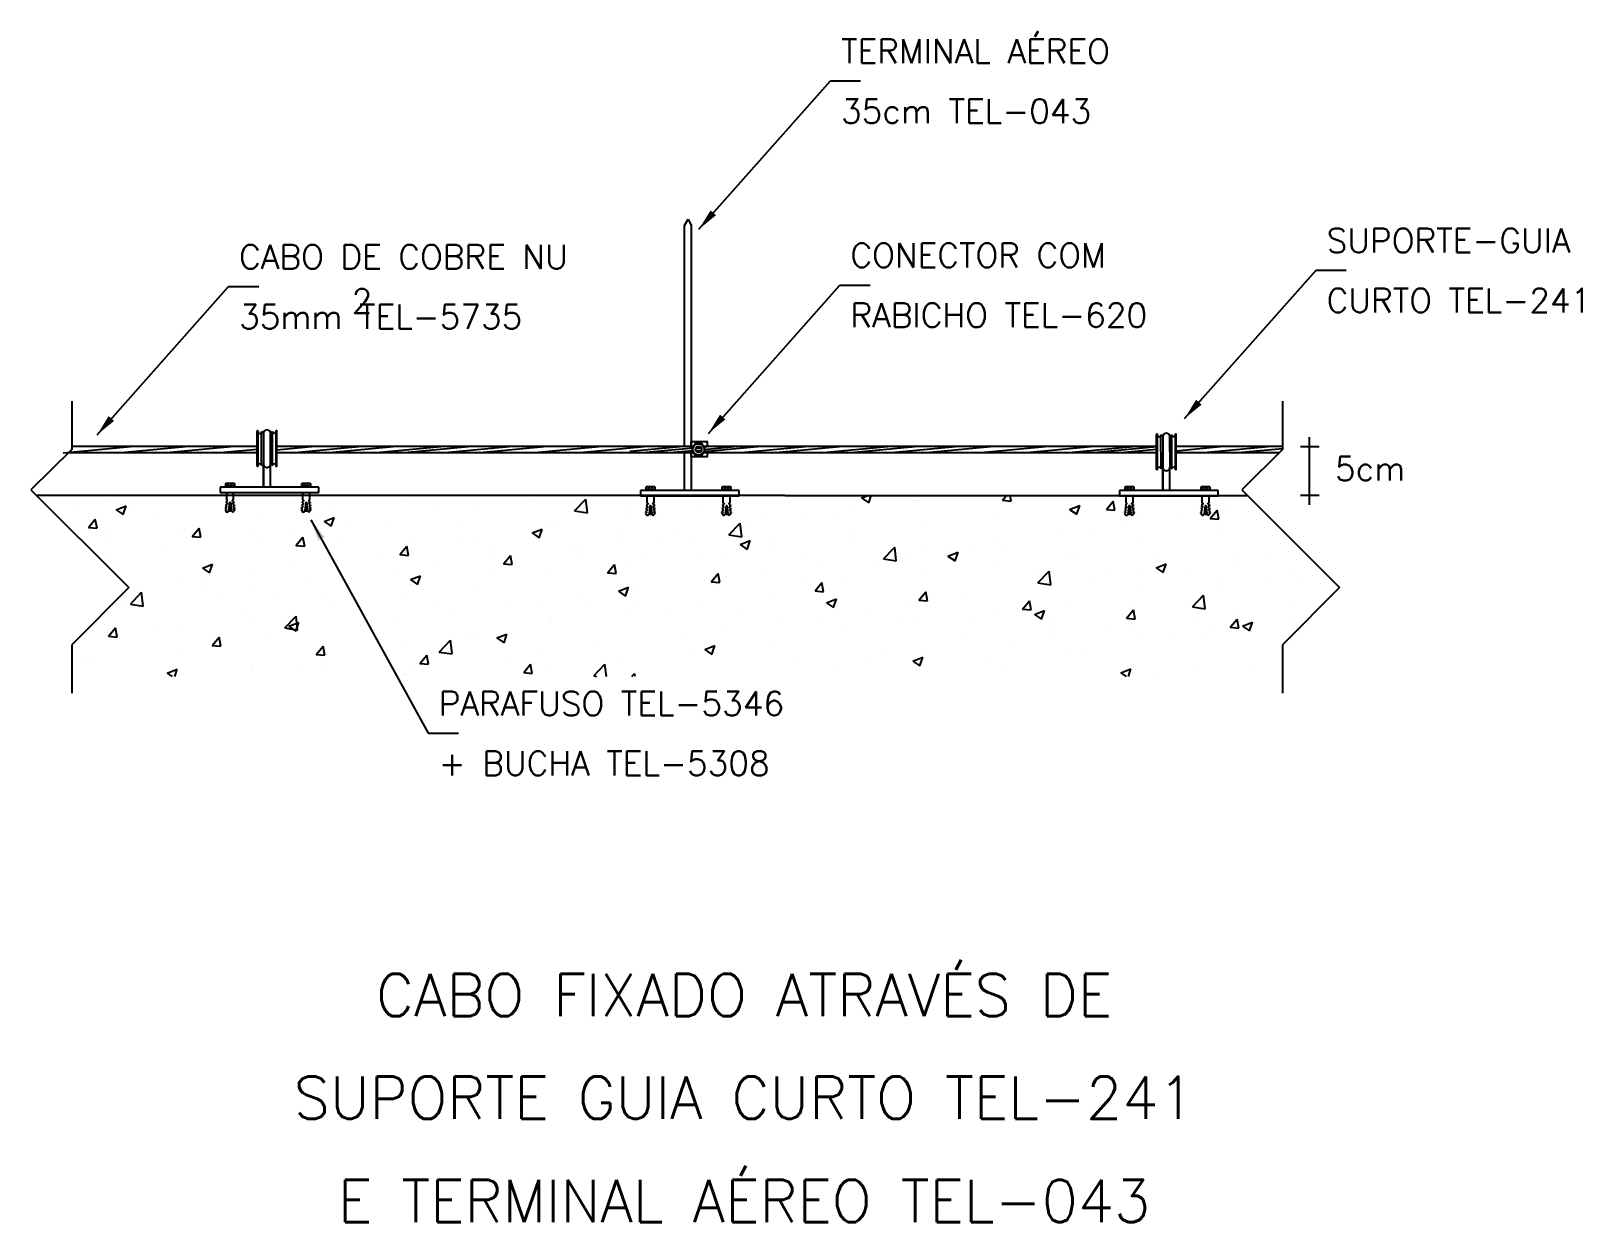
# Model space of a CAD drawing. Header units: millimetres. Extents: x -6308.5 to -6295.7, y -4624.7 to -4614.8.
import ezdxf
from ezdxf.enums import TextEntityAlignment as Align

# ---------------------------------------------------------------- set-up
doc = ezdxf.new("R2010")
doc.units = ezdxf.units.MM
doc.header["$LTSCALE"] = 10
doc.layers.add('Termotécnica', color=7, linetype='Continuous')
doc.styles.add('r140', font='romans.shx')
doc.styles.add('r80', font='romans.shx')

# ---------------------------------------------------------------- blocks, each defined once
blk = doc.blocks.new('*X2')
at = {"color": 0}
for p, q in [((-0.307, 6.436), (-0.307, 6.436)), ((0.615, 6.459), (0.615, 6.459)), ((8.395, 6.442), (8.395, 6.442)), ((9.575, 6.426), (9.664, 6.46)), ((9.675, 6.359), (9.709, 6.46)), ((10.746, 6.452), (10.746, 6.452)), ((11.523, 6.392), (11.58, 6.46)), ((11.643, 6.382), (11.628, 6.46)), ((-1.287, 6.251), (-1.287, 6.251)), ((-0.808, 6.37), (-0.808, 6.37)), ((-0.728, 6.261), (-0.588, 6.315)), ((-0.728, 6.261), (-0.628, 6.194)), ((-0.628, 6.194), (-0.588, 6.315)), ((-0.552, 6.258), (-0.552, 6.258)), ((2.268, 6.27), (2.268, 6.27)), ((3.295, 6.411), (3.295, 6.411)), ((3.708, 6.245), (3.708, 6.245)), ((4.209, 6.311), (4.209, 6.311)), ((4.967, 6.41), (4.967, 6.41)), ((5.608, 6.245), (5.764, 6.407)), ((5.608, 6.245), (5.786, 6.217)), ((5.786, 6.217), (5.764, 6.407)), ((6.364, 6.266), (6.364, 6.266)), ((7.356, 6.292), (7.356, 6.292)), ((9.176, 6.228), (9.176, 6.228)), ((9.483, 6.285), (9.483, 6.285)), ((9.575, 6.426), (9.675, 6.359)), ((10.342, 6.428), (10.342, 6.428)), ((11.523, 6.392), (11.643, 6.382)), ((12.45, 6.266), (12.59, 6.319)), ((12.45, 6.266), (12.549, 6.199)), ((12.474, 6.336), (12.474, 6.336)), ((12.549, 6.199), (12.59, 6.319)), ((12.958, 6.267), (13.054, 6.382)), ((12.958, 6.267), (13.077, 6.256)), ((13.077, 6.256), (13.054, 6.382)), ((14.392, 6.141), (14.489, 6.256)), ((14.512, 6.131), (14.489, 6.256)), ((14.605, 6.329), (14.605, 6.329)), ((-1.11, 6.018), (-1.014, 6.132)), ((-1.11, 6.018), (-0.99, 6.007)), ((-0.99, 6.007), (-1.014, 6.132)), ((-0.219, 6.206), (-0.219, 6.206)), ((0.325, 5.892), (0.421, 6.007)), ((0.444, 5.882), (0.421, 6.007)), ((0.848, 6.161), (0.848, 6.161)), ((1.229, 6.12), (1.229, 6.12)), ((1.916, 6.116), (1.916, 6.116)), ((2.147, 6.101), (2.287, 6.155)), ((2.147, 6.101), (2.246, 6.034)), ((2.246, 6.034), (2.287, 6.155)), ((2.445, 6.078), (2.445, 6.078)), ((2.984, 6.071), (2.984, 6.071)), ((4.051, 6.026), (4.051, 6.026)), ((5.198, 6.066), (5.198, 6.066)), ((5.319, 6.023), (5.319, 6.023)), ((6.346, 6.164), (6.346, 6.164)), ((7.742, 5.914), (7.898, 6.076)), ((7.92, 5.886), (7.898, 6.076)), ((8.01, 6.028), (8.01, 6.028)), ((8.225, 6.12), (8.225, 6.12)), ((8.725, 6.186), (8.725, 6.186)), ((10.408, 6.045), (10.408, 6.045)), ((11.447, 6.195), (11.447, 6.195)), ((13.242, 6.061), (13.242, 6.061)), ((13.439, 6.128), (13.439, 6.128)), ((13.999, 6.16), (13.999, 6.16)), ((14.392, 6.141), (14.512, 6.131)), ((-0.865, 5.983), (-0.865, 5.983)), ((-0.808, 5.851), (-0.808, 5.851)), ((0.203, 5.937), (0.203, 5.937)), ((0.219, 5.992), (0.219, 5.992)), ((0.325, 5.892), (0.444, 5.882)), ((1.187, 5.913), (1.187, 5.913)), ((1.27, 5.892), (1.27, 5.892)), ((1.688, 5.979), (1.688, 5.979)), ((1.759, 5.767), (1.855, 5.881)), ((1.879, 5.756), (1.855, 5.881)), ((2.338, 5.847), (2.338, 5.847)), ((3.405, 5.802), (3.405, 5.802)), ((4.031, 5.866), (4.031, 5.866)), ((4.281, 5.873), (4.281, 5.873)), ((5.021, 5.941), (5.161, 5.995)), ((5.021, 5.941), (5.12, 5.874)), ((5.119, 5.98), (5.119, 5.98)), ((5.12, 5.874), (5.161, 5.995)), ((5.704, 5.788), (5.704, 5.788)), ((6.187, 5.935), (6.187, 5.935)), ((6.204, 5.854), (6.204, 5.854)), ((6.843, 5.827), (6.843, 5.827)), ((6.962, 5.953), (6.962, 5.953)), ((7.254, 5.89), (7.254, 5.89)), ((7.742, 5.914), (7.92, 5.886)), ((7.895, 5.781), (8.035, 5.835)), ((7.995, 5.714), (8.035, 5.835)), ((8.322, 5.845), (8.322, 5.845)), ((9.39, 5.8), (9.39, 5.8)), ((9.398, 5.917), (9.398, 5.917)), ((11.478, 5.828), (11.478, 5.828)), ((12.273, 5.928), (12.273, 5.928)), ((12.741, 5.995), (12.741, 5.995)), ((13.46, 5.798), (13.46, 5.798)), ((14.498, 5.948), (14.498, 5.948)), ((-0.833, 5.647), (-0.833, 5.647)), ((-0.076, 5.746), (-0.076, 5.746)), ((1.759, 5.767), (1.879, 5.756)), ((2.244, 5.604), (2.244, 5.604)), ((2.865, 5.666), (2.865, 5.666)), ((3.194, 5.641), (3.29, 5.756)), ((3.194, 5.641), (3.313, 5.631)), ((3.27, 5.745), (3.27, 5.745)), ((3.313, 5.631), (3.29, 5.756)), ((4.44, 5.621), (4.44, 5.621)), ((4.473, 5.757), (4.473, 5.757)), ((4.628, 5.516), (4.724, 5.63)), ((4.748, 5.505), (4.724, 5.63)), ((5.541, 5.712), (5.541, 5.712)), ((5.677, 5.627), (5.677, 5.627)), ((6.608, 5.667), (6.608, 5.667)), ((7.332, 5.626), (7.332, 5.626)), ((7.676, 5.622), (7.676, 5.622)), ((7.895, 5.781), (7.995, 5.714)), ((8.371, 5.776), (8.371, 5.776)), ((8.744, 5.577), (8.744, 5.577)), ((9.877, 5.583), (10.033, 5.745)), ((9.877, 5.583), (10.055, 5.555)), ((10.055, 5.555), (10.033, 5.745)), ((10.22, 5.663), (10.22, 5.663)), ((10.457, 5.755), (10.457, 5.755)), ((10.721, 5.729), (10.721, 5.729)), ((10.769, 5.621), (10.909, 5.674)), ((10.769, 5.621), (10.869, 5.554)), ((10.869, 5.554), (10.909, 5.674)), ((11.106, 5.728), (11.106, 5.728)), ((11.525, 5.71), (11.525, 5.71)), ((12.449, 5.67), (12.449, 5.67)), ((12.593, 5.665), (12.593, 5.665)), ((13.66, 5.62), (13.66, 5.62)), ((14.728, 5.575), (14.728, 5.575)), ((15.237, 5.604), (15.237, 5.604)), ((0.466, 5.456), (0.606, 5.51)), ((0.466, 5.456), (0.566, 5.389)), ((0.566, 5.389), (0.606, 5.51)), ((1.205, 5.454), (1.205, 5.454)), ((1.699, 5.466), (1.699, 5.466)), ((3.182, 5.456), (3.182, 5.456)), ((3.683, 5.522), (3.683, 5.522)), ((4.511, 5.427), (4.511, 5.427)), ((4.628, 5.516), (4.748, 5.505)), ((6.063, 5.39), (6.159, 5.505)), ((6.063, 5.39), (6.182, 5.38)), ((6.182, 5.38), (6.159, 5.505)), ((6.322, 5.498), (6.322, 5.498)), ((7.497, 5.265), (7.594, 5.379)), ((7.617, 5.254), (7.594, 5.379)), ((8.199, 5.397), (8.199, 5.397)), ((8.957, 5.497), (8.957, 5.497)), ((9.811, 5.531), (9.811, 5.531)), ((9.94, 5.528), (9.94, 5.528)), ((10.384, 5.379), (10.384, 5.379)), ((10.879, 5.486), (10.879, 5.486)), ((11.422, 5.529), (11.422, 5.529)), ((11.947, 5.441), (11.947, 5.441)), ((12.011, 5.252), (12.167, 5.414)), ((12.189, 5.224), (12.167, 5.414)), ((13.014, 5.396), (13.014, 5.396)), ((13.473, 5.372), (13.473, 5.372)), ((13.644, 5.46), (13.784, 5.514)), ((13.644, 5.46), (13.743, 5.393)), ((13.743, 5.393), (13.784, 5.514)), ((14.736, 5.538), (14.736, 5.538)), ((15.501, 5.423), (15.501, 5.423)), ((15.796, 5.529), (15.796, 5.529)), ((0.195, 5.326), (0.195, 5.326)), ((0.451, 5.144), (0.451, 5.144)), ((0.532, 5.265), (0.532, 5.265)), ((1.162, 5.19), (1.162, 5.19)), ((1.919, 5.29), (1.919, 5.29)), ((3.34, 5.296), (3.48, 5.35)), ((3.34, 5.296), (3.44, 5.229)), ((3.344, 5.227), (3.344, 5.227)), ((3.44, 5.229), (3.48, 5.35)), ((4.256, 5.207), (4.256, 5.207)), ((5.295, 5.357), (5.295, 5.357)), ((6.215, 5.136), (6.355, 5.19)), ((6.314, 5.069), (6.355, 5.19)), ((6.436, 5.165), (6.436, 5.165)), ((7.497, 5.265), (7.617, 5.254)), ((7.699, 5.331), (7.699, 5.331)), ((8.773, 5.328), (8.773, 5.328)), ((8.932, 5.139), (9.028, 5.254)), ((9.051, 5.129), (9.028, 5.254)), ((9.373, 5.251), (9.373, 5.251)), ((12.011, 5.252), (12.189, 5.224)), ((12.215, 5.206), (12.215, 5.206)), ((12.716, 5.272), (12.716, 5.272)), ((14.082, 5.351), (14.082, 5.351)), ((14.474, 5.282), (14.474, 5.282)), ((15.15, 5.306), (15.15, 5.306)), ((15.689, 5.336), (15.689, 5.336)), ((-0.634, 5.065), (-0.634, 5.065)), ((-0.602, 4.958), (-0.602, 4.958)), ((-0.53, 4.959), (-0.375, 5.121)), ((-0.53, 4.959), (-0.352, 4.931)), ((-0.352, 4.931), (-0.375, 5.121)), ((0.661, 5.124), (0.661, 5.124)), ((1.518, 5.099), (1.518, 5.099)), ((2.178, 5.026), (2.178, 5.026)), ((2.219, 4.939), (2.219, 4.939)), ((2.586, 5.054), (2.586, 5.054)), ((3.246, 5.079), (3.246, 5.079)), ((3.654, 5.009), (3.654, 5.009)), ((4.721, 4.964), (4.721, 4.964)), ((5.177, 4.999), (5.177, 4.999)), ((5.678, 5.065), (5.678, 5.065)), ((6.215, 5.136), (6.314, 5.069)), ((7.308, 4.96), (7.308, 4.96)), ((7.607, 5.127), (7.607, 5.127)), ((8.347, 5.11), (8.347, 5.11)), ((8.932, 5.139), (9.051, 5.129)), ((9.089, 4.976), (9.229, 5.029)), ((9.089, 4.976), (9.188, 4.909)), ((9.188, 4.909), (9.229, 5.029)), ((10.194, 4.94), (10.194, 4.94)), ((10.366, 5.014), (10.463, 5.128)), ((10.366, 5.014), (10.486, 5.003)), ((10.486, 5.003), (10.463, 5.128)), ((10.952, 5.04), (10.952, 5.04)), ((11.801, 4.888), (11.897, 5.003)), ((11.92, 4.878), (11.897, 5.003)), ((12.425, 5.004), (12.425, 5.004)), ((13.356, 4.935), (13.356, 4.935)), ((13.435, 5.132), (13.435, 5.132)), ((14.146, 4.921), (14.302, 5.083)), ((14.324, 4.893), (14.302, 5.083)), ((14.523, 5.135), (14.523, 5.135)), ((1.011, 4.826), (1.011, 4.826)), ((1.18, 4.789), (1.18, 4.789)), ((1.604, 4.628), (1.76, 4.79)), ((1.782, 4.6), (1.76, 4.79)), ((3.157, 4.733), (3.157, 4.733)), ((3.914, 4.833), (3.914, 4.833)), ((5.274, 4.727), (5.274, 4.727)), ((5.789, 4.919), (5.789, 4.919)), ((6.298, 4.832), (6.298, 4.832)), ((6.441, 4.927), (6.441, 4.927)), ((6.856, 4.874), (6.856, 4.874)), ((7.924, 4.829), (7.924, 4.829)), ((8.992, 4.783), (8.992, 4.783)), ((9.694, 4.874), (9.694, 4.874)), ((10.059, 4.738), (10.059, 4.738)), ((11.398, 4.863), (11.398, 4.863)), ((11.801, 4.888), (11.92, 4.878)), ((11.963, 4.815), (12.103, 4.869)), ((11.963, 4.815), (12.063, 4.748)), ((12.063, 4.748), (12.103, 4.869)), ((12.19, 4.735), (12.19, 4.735)), ((13.235, 4.762), (13.332, 4.877)), ((13.235, 4.762), (13.355, 4.752)), ((13.355, 4.752), (13.332, 4.877)), ((14.146, 4.921), (14.324, 4.893)), ((14.21, 4.749), (14.21, 4.749)), ((14.67, 4.637), (14.766, 4.752)), ((14.711, 4.815), (14.711, 4.815)), ((14.789, 4.627), (14.766, 4.752)), ((15.468, 4.915), (15.468, 4.915)), ((15.477, 4.757), (15.477, 4.757)), ((-0.857, 4.52), (-0.857, 4.52)), ((-0.833, 4.513), (-0.736, 4.628)), ((-0.833, 4.513), (-0.713, 4.503)), ((-0.713, 4.503), (-0.736, 4.628)), ((-0.155, 4.626), (-0.155, 4.626)), ((0.17, 4.661), (0.17, 4.661)), ((0.602, 4.388), (0.698, 4.503)), ((0.722, 4.377), (0.698, 4.503)), ((1.604, 4.628), (1.782, 4.6)), ((1.66, 4.651), (1.8, 4.705)), ((1.66, 4.651), (1.759, 4.584)), ((1.759, 4.584), (1.8, 4.705)), ((2.656, 4.667), (2.656, 4.667)), ((4.108, 4.527), (4.108, 4.527)), ((4.232, 4.542), (4.232, 4.542)), ((4.534, 4.491), (4.674, 4.544)), ((4.634, 4.424), (4.674, 4.544)), ((5.271, 4.692), (5.271, 4.692)), ((7.173, 4.542), (7.173, 4.542)), ((7.673, 4.608), (7.673, 4.608)), ((8.431, 4.708), (8.431, 4.708)), ((9.349, 4.585), (9.349, 4.585)), ((10.359, 4.713), (10.359, 4.713)), ((11.024, 4.535), (11.024, 4.535)), ((11.127, 4.693), (11.127, 4.693)), ((12.195, 4.648), (12.195, 4.648)), ((12.947, 4.583), (12.947, 4.583)), ((13.262, 4.603), (13.262, 4.603)), ((14.33, 4.558), (14.33, 4.558)), ((14.45, 4.616), (14.45, 4.616)), ((14.67, 4.637), (14.789, 4.627)), ((14.837, 4.655), (14.977, 4.709)), ((14.837, 4.655), (14.937, 4.588)), ((14.937, 4.588), (14.977, 4.709)), ((15.002, 4.696), (15.002, 4.696)), ((15.398, 4.513), (15.398, 4.513)), ((0.135, 4.335), (0.135, 4.335)), ((0.602, 4.388), (0.722, 4.377)), ((0.636, 4.401), (0.636, 4.401)), ((1.393, 4.501), (1.393, 4.501)), ((2.037, 4.262), (2.133, 4.377)), ((2.156, 4.252), (2.133, 4.377)), ((2.942, 4.327), (2.942, 4.327)), ((3.222, 4.414), (3.222, 4.414)), ((3.739, 4.296), (3.894, 4.459)), ((3.739, 4.296), (3.917, 4.269)), ((3.917, 4.269), (3.894, 4.459)), ((4.534, 4.491), (4.634, 4.424)), ((5.909, 4.376), (5.909, 4.376)), ((7.284, 4.295), (7.284, 4.295)), ((7.408, 4.331), (7.548, 4.384)), ((7.408, 4.331), (7.508, 4.263)), ((7.508, 4.263), (7.548, 4.384)), ((8.322, 4.445), (8.322, 4.445)), ((9.857, 4.334), (9.857, 4.334)), ((11.689, 4.417), (11.689, 4.417)), ((12.19, 4.483), (12.19, 4.483)), ((12.401, 4.338), (12.401, 4.338)), ((12.669, 4.296), (12.669, 4.296)), ((13.411, 4.466), (13.411, 4.466)), ((13.836, 4.496), (13.836, 4.496)), ((-1.128, 4.169), (-1.128, 4.169)), ((-1.007, 4.167), (-1.007, 4.167)), ((0.061, 4.122), (0.061, 4.122)), ((1.129, 4.077), (1.129, 4.077)), ((1.156, 4.123), (1.156, 4.123)), ((1.775, 4.126), (1.775, 4.126)), ((2.037, 4.262), (2.156, 4.252)), ((2.195, 4.273), (2.195, 4.273)), ((3.471, 4.137), (3.567, 4.252)), ((3.471, 4.137), (3.591, 4.126)), ((3.591, 4.126), (3.567, 4.252)), ((4.651, 4.21), (4.651, 4.21)), ((4.906, 4.011), (5.002, 4.126)), ((5.025, 4.001), (5.002, 4.126)), ((5.152, 4.276), (5.152, 4.276)), ((5.873, 3.965), (6.029, 4.128)), ((6.048, 3.959), (6.029, 4.128)), ((6.273, 4.167), (6.273, 4.167)), ((8.691, 4.134), (8.691, 4.134)), ((9.168, 4.085), (9.168, 4.085)), ((9.668, 4.151), (9.668, 4.151)), ((10.283, 4.17), (10.423, 4.224)), ((10.283, 4.17), (10.382, 4.103)), ((10.382, 4.103), (10.423, 4.224)), ((10.426, 4.251), (10.426, 4.251)), ((11.374, 4.198), (11.374, 4.198)), ((11.503, 4.096), (11.503, 4.096)), ((14.942, 4.126), (14.942, 4.126)), ((-0.021, 4.006), (0.119, 4.06)), ((-0.021, 4.006), (0.048, 3.959)), ((0.086, 3.959), (0.119, 4.06)), ((0.146, 3.995), (0.146, 3.995)), ((2.196, 4.032), (2.196, 4.032)), ((3.264, 3.987), (3.264, 3.987)), ((3.388, 4.044), (3.388, 4.044)), ((4.906, 4.011), (5.025, 4.001)), ((5.246, 4.026), (5.246, 4.026)), ((5.873, 3.965), (5.912, 3.959)), ((6.402, 3.959), (6.437, 4.001)), ((6.444, 3.959), (6.437, 4.001)), ((10.335, 4.048), (10.335, 4.048)), ((13.157, 4.01), (13.297, 4.064)), ((13.157, 4.01), (13.232, 3.959)), ((13.262, 3.959), (13.297, 4.064)), ((13.684, 3.96), (13.684, 3.96)), ((14.185, 4.026), (14.185, 4.026))]:
    blk.add_line(p, q, dxfattribs=at)
blk = doc.blocks.new('*X1')
at = {"color": 0}
for p, q in [((1.815, 6.578), (1.811, 6.582)), ((1.812, 6.576), (1.818, 6.582)), ((1.816, 6.579), (1.813, 6.582)), ((1.818, 6.579), (1.815, 6.582)), ((1.816, 6.579), (1.82, 6.582)), ((1.819, 6.58), (1.817, 6.582)), ((1.82, 6.58), (1.819, 6.582)), ((1.82, 6.58), (1.821, 6.582)), ((1.821, 6.581), (1.82, 6.582)), ((1.822, 6.581), (1.823, 6.582)), ((1.823, 6.581), (1.822, 6.582)), ((1.824, 6.581), (1.825, 6.582)), ((1.824, 6.581), (1.824, 6.582)), ((1.826, 6.582), (1.826, 6.582)), ((1.828, 6.582), (1.828, 6.582)), ((1.829, 6.582), (1.829, 6.582)), ((1.83, 6.582), (1.83, 6.582)), ((1.831, 6.582), (1.831, 6.582)), ((1.835, 6.582), (1.834, 6.582)), ((1.835, 6.582), (1.835, 6.582)), ((1.837, 6.581), (1.836, 6.582)), ((1.837, 6.581), (1.837, 6.582)), ((1.838, 6.581), (1.839, 6.582)), ((1.839, 6.581), (1.838, 6.582)), ((1.839, 6.581), (1.841, 6.582)), ((1.842, 6.58), (1.84, 6.582)), ((1.841, 6.58), (1.842, 6.582)), ((1.842, 6.58), (1.844, 6.582)), ((1.846, 6.578), (1.842, 6.582)), ((1.843, 6.579), (1.846, 6.582)), ((1.849, 6.576), (1.843, 6.582)), ((1.844, 6.578), (1.848, 6.582)), ((1.845, 6.578), (1.85, 6.582)), ((1.85, 6.576), (1.845, 6.582)), ((1.847, 6.577), (1.851, 6.582)), ((1.852, 6.577), (1.847, 6.582)), ((1.848, 6.576), (1.853, 6.582)), ((1.849, 6.576), (1.855, 6.582)), ((1.853, 6.578), (1.849, 6.582)), ((1.854, 6.578), (1.85, 6.582)), ((1.852, 6.578), (1.857, 6.582)), ((1.855, 6.579), (1.852, 6.582)), ((1.856, 6.579), (1.854, 6.582)), ((1.856, 6.579), (1.858, 6.582)), ((1.858, 6.58), (1.856, 6.582)), ((1.859, 6.58), (1.857, 6.582)), ((1.859, 6.58), (1.86, 6.582)), ((1.86, 6.581), (1.859, 6.582)), ((1.861, 6.581), (1.862, 6.582)), ((1.862, 6.581), (1.861, 6.582)), ((1.863, 6.581), (1.864, 6.582)), ((1.863, 6.581), (1.863, 6.582)), ((1.865, 6.582), (1.865, 6.582)), ((1.865, 6.582), (1.865, 6.582)), ((1.869, 6.582), (1.869, 6.582)), ((1.87, 6.582), (1.87, 6.582)), ((1.871, 6.582), (1.871, 6.582)), ((1.872, 6.582), (1.871, 6.582)), ((1.874, 6.582), (1.874, 6.582)), ((1.875, 6.582), (1.875, 6.582)), ((1.876, 6.582), (1.876, 6.582)), ((1.877, 6.581), (1.878, 6.582)), ((1.878, 6.581), (1.877, 6.582)), ((1.879, 6.581), (1.88, 6.582)), ((1.88, 6.581), (1.879, 6.582)), ((1.88, 6.581), (1.881, 6.582)), ((1.883, 6.58), (1.88, 6.582)), ((1.881, 6.58), (1.883, 6.582)), ((1.886, 6.578), (1.882, 6.582)), ((1.883, 6.58), (1.885, 6.582)), ((1.884, 6.579), (1.887, 6.582)), ((1.89, 6.576), (1.884, 6.582)), ((1.885, 6.579), (1.888, 6.582)), ((1.886, 6.578), (1.89, 6.582)), ((1.892, 6.576), (1.886, 6.582)), ((1.888, 6.577), (1.892, 6.582)), ((1.893, 6.577), (1.888, 6.582)), ((1.889, 6.577), (1.894, 6.582)), ((1.894, 6.577), (1.889, 6.582)), ((1.89, 6.576), (1.896, 6.582)), ((1.891, 6.576), (1.897, 6.582)), ((1.895, 6.578), (1.891, 6.582)), ((1.896, 6.579), (1.893, 6.582)), ((1.897, 6.579), (1.895, 6.582)), ((1.896, 6.579), (1.899, 6.582)), ((1.898, 6.58), (1.896, 6.582)), ((1.9, 6.58), (1.898, 6.582)), ((1.899, 6.58), (1.901, 6.582)), ((1.901, 6.581), (1.9, 6.582)), ((1.901, 6.581), (1.903, 6.582)), ((1.903, 6.581), (1.902, 6.582)), ((1.904, 6.581), (1.903, 6.582)), ((1.904, 6.581), (1.904, 6.582)), ((1.905, 6.582), (1.905, 6.582)), ((1.906, 6.582), (1.906, 6.582)), ((1.91, 6.582), (1.91, 6.582)), ((1.91, 6.582), (1.91, 6.582)), ((1.911, 6.582), (1.912, 6.582)), ((1.912, 6.582), (1.912, 6.582)), ((1.915, 6.582), (1.915, 6.582)), ((1.916, 6.582), (1.917, 6.582)), ((1.916, 6.582), (1.916, 6.582)), ((1.918, 6.581), (1.918, 6.582)), ((1.918, 6.581), (1.918, 6.582)), ((1.919, 6.581), (1.92, 6.582)), ((1.921, 6.58), (1.919, 6.582)), ((1.921, 6.58), (1.922, 6.582)), ((1.924, 6.579), (1.921, 6.582)), ((1.922, 6.58), (1.924, 6.582)), ((1.923, 6.58), (1.926, 6.582)), ((1.927, 6.578), (1.923, 6.582)), ((1.924, 6.579), (1.927, 6.582)), ((1.926, 6.578), (1.929, 6.582))]:
    blk.add_line(p, q, dxfattribs=at)

msp = doc.modelspace()

# ---------------------------------------------------------------- linework, layer by layer
at = {"layer": 'Termotécnica', "color": 2}
for p, q in [((-6302.982, -4616.471), (-6301.891, -4615.241)), ((-6301.891, -4615.241), (-6301.641, -4615.241)), ((-6303.101, -4616.441), (-6303.072, -4616.387)), ((-6303.072, -4616.387), (-6303.045, -4616.441)), ((-6303.101, -4618.269), (-6303.101, -4616.441)), ((-6303.045, -4616.441), (-6303.045, -4618.269)), ((-6298.955, -4618.04), (-6297.864, -4616.811)), ((-6297.864, -4616.811), (-6297.614, -4616.811)), ((-6307.972, -4618.175), (-6306.881, -4616.946)), ((-6306.881, -4616.946), (-6306.631, -4616.946)), ((-6302.903, -4618.163), (-6301.812, -4616.934)), ((-6301.812, -4616.934), (-6301.562, -4616.934)), ((-6306.645, -4618.185), (-6306.645, -4618.147)), ((-6306.645, -4618.207), (-6306.645, -4618.185)), ((-6306.645, -4618.43), (-6306.645, -4618.207)), ((-6306.637, -4618.43), (-6306.637, -4618.147)), ((-6306.608, -4618.43), (-6306.608, -4618.147)), ((-6306.608, -4618.147), (-6306.593, -4618.162)), ((-6306.593, -4618.162), (-6306.593, -4618.423)), ((-6306.533, -4618.162), (-6306.518, -4618.147)), ((-6306.533, -4618.417), (-6306.533, -4618.163)), ((-6306.518, -4618.43), (-6306.518, -4618.147)), ((-6306.488, -4618.438), (-6306.488, -4618.14)), ((-6306.481, -4618.43), (-6306.481, -4618.147)), ((-6299.188, -4618.212), (-6299.188, -4618.174)), ((-6299.188, -4618.234), (-6299.188, -4618.212)), ((-6299.188, -4618.457), (-6299.188, -4618.234)), ((-6299.18, -4618.457), (-6299.18, -4618.174)), ((-6299.151, -4618.174), (-6299.136, -4618.189)), ((-6299.15, -4618.457), (-6299.151, -4618.174)), ((-6299.136, -4618.189), (-6299.136, -4618.45)), ((-6299.076, -4618.189), (-6299.061, -4618.174)), ((-6299.075, -4618.444), (-6299.076, -4618.19)), ((-6299.061, -4618.457), (-6299.061, -4618.174)), ((-6299.031, -4618.465), (-6299.031, -4618.167)), ((-6299.024, -4618.457), (-6299.024, -4618.174)), ((-6297.921, -4618.194), (-6297.921, -4618.756)), ((-6306.645, -4618.325), (-6308.211, -4618.325)), ((-6308.182, -4618.269), (-6306.645, -4618.269)), ((-6306.481, -4618.269), (-6303.101, -4618.269)), ((-6303.101, -4618.325), (-6306.481, -4618.325)), ((-6303.101, -4618.269), (-6303.023, -4618.269)), ((-6303.022, -4618.325), (-6303.101, -4618.325)), ((-6303.101, -4618.636), (-6303.101, -4618.325)), ((-6303.045, -4618.324), (-6303.045, -4618.636)), ((-6302.962, -4618.286), (-6303.008, -4618.286)), ((-6302.963, -4618.308), (-6303.008, -4618.308)), ((-6299.188, -4618.325), (-6302.949, -4618.325)), ((-6302.947, -4618.269), (-6299.188, -4618.269)), ((-6299.024, -4618.269), (-6298.144, -4618.269)), ((-6298.173, -4618.325), (-6299.024, -4618.325)), ((-6297.838, -4618.276), (-6297.994, -4618.276)), ((-6306.593, -4618.416), (-6306.608, -4618.43)), ((-6306.593, -4618.416), (-6306.593, -4618.609)), ((-6306.593, -4618.609), (-6306.593, -4618.416)), ((-6306.593, -4618.609), (-6306.593, -4618.416)), ((-6306.533, -4618.416), (-6306.518, -4618.43)), ((-6306.533, -4618.609), (-6306.533, -4618.416)), ((-6299.136, -4618.443), (-6299.15, -4618.457)), ((-6299.136, -4618.636), (-6299.136, -4618.443)), ((-6299.136, -4618.636), (-6299.136, -4618.443)), ((-6299.136, -4618.443), (-6299.136, -4618.636)), ((-6299.076, -4618.443), (-6299.061, -4618.457)), ((-6299.076, -4618.636), (-6299.076, -4618.443)), ((-6306.952, -4618.609), (-6306.952, -4618.653)), ((-6306.457, -4618.609), (-6306.952, -4618.609)), ((-6306.133, -4618.609), (-6306.457, -4618.609)), ((-6306.133, -4618.653), (-6306.133, -4618.609)), ((-6306.952, -4618.653), (-6306.133, -4618.653)), ((-6303.467, -4618.636), (-6303.467, -4618.68)), ((-6302.971, -4618.636), (-6303.467, -4618.636)), ((-6303.467, -4618.68), (-6302.647, -4618.68)), ((-6302.647, -4618.636), (-6302.971, -4618.636)), ((-6302.647, -4618.68), (-6302.647, -4618.636)), ((-6299.495, -4618.636), (-6299.495, -4618.68)), ((-6298.999, -4618.636), (-6299.495, -4618.636)), ((-6299.495, -4618.68), (-6298.676, -4618.68)), ((-6298.676, -4618.636), (-6298.999, -4618.636)), ((-6298.676, -4618.68), (-6298.676, -4618.636)), ((-6297.838, -4618.678), (-6297.994, -4618.678)), ((-6306.2, -4618.88), (-6305.226, -4620.648)), ((-6305.226, -4620.648), (-6304.976, -4620.648))]:
    msp.add_line(p, q, dxfattribs=at)
at = {"layer": 'Termotécnica', "color": 1}
for p, q in [((-6308.182, -4617.895), (-6308.182, -4618.296)), ((-6298.144, -4617.895), (-6298.144, -4618.296)), ((-6308.182, -4618.296), (-6308.52, -4618.63)), ((-6308.254, -4618.325), (-6307.663, -4618.269)), ((-6307.801, -4618.325), (-6307.209, -4618.269)), ((-6307.424, -4618.325), (-6306.832, -4618.269)), ((-6306.981, -4618.325), (-6306.645, -4618.293)), ((-6306.481, -4618.299), (-6306.167, -4618.269)), ((-6306.362, -4618.325), (-6305.77, -4618.269)), ((-6306.078, -4618.325), (-6305.487, -4618.269)), ((-6305.682, -4618.325), (-6305.09, -4618.269)), ((-6305.452, -4618.325), (-6304.861, -4618.269)), ((-6305.117, -4618.325), (-6304.525, -4618.269)), ((-6304.826, -4618.325), (-6304.235, -4618.269)), ((-6304.373, -4618.325), (-6303.781, -4618.269)), ((-6303.996, -4618.325), (-6303.404, -4618.269)), ((-6303.555, -4618.312), (-6303.106, -4618.269)), ((-6303.476, -4618.325), (-6303.03, -4618.283)), ((-6303.251, -4618.325), (-6303.031, -4618.304)), ((-6303.058, -4618.325), (-6303.024, -4618.322)), ((-6302.944, -4618.275), (-6302.885, -4618.269)), ((-6302.942, -4618.314), (-6302.466, -4618.269)), ((-6302.938, -4618.296), (-6302.659, -4618.269)), ((-6302.661, -4618.325), (-6302.069, -4618.269)), ((-6302.377, -4618.325), (-6301.786, -4618.269)), ((-6301.981, -4618.325), (-6301.389, -4618.269)), ((-6301.751, -4618.325), (-6301.16, -4618.269)), ((-6301.416, -4618.325), (-6300.824, -4618.269)), ((-6301.125, -4618.325), (-6300.534, -4618.269)), ((-6300.672, -4618.325), (-6300.08, -4618.269)), ((-6300.295, -4618.325), (-6299.703, -4618.269)), ((-6299.943, -4618.325), (-6299.352, -4618.269)), ((-6299.738, -4618.325), (-6299.188, -4618.273)), ((-6299.512, -4618.325), (-6299.188, -4618.295)), ((-6299.024, -4618.307), (-6298.629, -4618.269)), ((-6298.823, -4618.325), (-6298.232, -4618.269)), ((-6298.54, -4618.325), (-6298.144, -4618.288)), ((-6298.144, -4618.296), (-6298.481, -4618.63)), ((-6306.905, -4618.601), (-6306.905, -4618.58)), ((-6306.833, -4618.601), (-6306.905, -4618.601)), ((-6306.889, -4618.601), (-6306.889, -4618.609)), ((-6306.882, -4618.601), (-6306.882, -4618.584)), ((-6306.857, -4618.601), (-6306.857, -4618.584)), ((-6306.852, -4618.601), (-6306.852, -4618.609)), ((-6306.833, -4618.58), (-6306.833, -4618.601)), ((-6306.274, -4618.601), (-6306.274, -4618.58)), ((-6306.202, -4618.601), (-6306.274, -4618.601)), ((-6306.257, -4618.601), (-6306.257, -4618.609)), ((-6306.251, -4618.601), (-6306.251, -4618.584)), ((-6306.226, -4618.601), (-6306.226, -4618.584)), ((-6306.221, -4618.601), (-6306.221, -4618.609)), ((-6306.202, -4618.58), (-6306.202, -4618.601)), ((-6303.419, -4618.628), (-6303.419, -4618.607)), ((-6303.396, -4618.628), (-6303.396, -4618.611)), ((-6303.371, -4618.628), (-6303.371, -4618.611)), ((-6303.348, -4618.607), (-6303.348, -4618.628)), ((-6302.788, -4618.628), (-6302.788, -4618.607)), ((-6302.765, -4618.628), (-6302.765, -4618.611)), ((-6302.74, -4618.628), (-6302.74, -4618.611)), ((-6302.716, -4618.607), (-6302.716, -4618.628)), ((-6299.448, -4618.628), (-6299.448, -4618.607)), ((-6299.425, -4618.628), (-6299.425, -4618.611)), ((-6299.4, -4618.628), (-6299.4, -4618.611)), ((-6299.376, -4618.607), (-6299.376, -4618.628)), ((-6298.816, -4618.628), (-6298.816, -4618.607)), ((-6298.794, -4618.628), (-6298.794, -4618.611)), ((-6298.769, -4618.628), (-6298.769, -4618.611)), ((-6298.745, -4618.607), (-6298.745, -4618.628)), ((-6308.52, -4618.63), (-6307.708, -4619.441)), ((-6306.903, -4618.753), (-6306.905, -4618.765)), ((-6306.9, -4618.727), (-6306.902, -4618.742)), ((-6306.902, -4618.742), (-6306.89, -4618.742)), ((-6306.9, -4618.653), (-6306.9, -4618.716)), ((-6306.9, -4618.716), (-6306.888, -4618.716)), ((-6306.874, -4618.733), (-6306.881, -4618.805)), ((-6306.876, -4618.753), (-6306.864, -4618.753)), ((-6306.875, -4618.746), (-6306.865, -4618.746)), ((-6306.875, -4618.749), (-6306.865, -4618.749)), ((-6306.874, -4618.733), (-6306.866, -4618.733)), ((-6306.874, -4618.734), (-6306.866, -4618.734)), ((-6306.874, -4618.738), (-6306.866, -4618.738)), ((-6306.874, -4618.742), (-6306.865, -4618.742)), ((-6306.866, -4618.733), (-6306.858, -4618.804)), ((-6306.84, -4618.716), (-6306.851, -4618.716)), ((-6306.838, -4618.742), (-6306.849, -4618.742)), ((-6306.84, -4618.716), (-6306.84, -4618.653)), ((-6306.84, -4618.727), (-6306.838, -4618.742)), ((-6306.836, -4618.753), (-6306.835, -4618.765)), ((-6306.272, -4618.753), (-6306.274, -4618.765)), ((-6306.269, -4618.727), (-6306.271, -4618.742)), ((-6306.271, -4618.742), (-6306.259, -4618.742)), ((-6306.269, -4618.653), (-6306.269, -4618.716)), ((-6306.269, -4618.716), (-6306.257, -4618.716)), ((-6306.242, -4618.733), (-6306.25, -4618.805)), ((-6306.244, -4618.749), (-6306.233, -4618.749)), ((-6306.244, -4618.753), (-6306.233, -4618.753)), ((-6306.243, -4618.738), (-6306.235, -4618.738)), ((-6306.243, -4618.742), (-6306.234, -4618.742)), ((-6306.243, -4618.746), (-6306.234, -4618.746)), ((-6306.242, -4618.733), (-6306.235, -4618.733)), ((-6306.242, -4618.734), (-6306.235, -4618.734)), ((-6306.235, -4618.733), (-6306.226, -4618.804)), ((-6306.208, -4618.716), (-6306.22, -4618.716)), ((-6306.206, -4618.742), (-6306.218, -4618.742)), ((-6306.208, -4618.716), (-6306.208, -4618.653)), ((-6306.208, -4618.727), (-6306.206, -4618.742)), ((-6306.205, -4618.753), (-6306.203, -4618.765)), ((-6303.348, -4618.628), (-6303.419, -4618.628)), ((-6303.414, -4618.754), (-6303.416, -4618.769)), ((-6303.414, -4618.68), (-6303.414, -4618.743)), ((-6303.414, -4618.743), (-6303.403, -4618.743)), ((-6303.403, -4618.628), (-6303.403, -4618.636)), ((-6303.366, -4618.628), (-6303.366, -4618.636)), ((-6303.354, -4618.743), (-6303.366, -4618.743)), ((-6303.354, -4618.743), (-6303.354, -4618.68)), ((-6303.354, -4618.754), (-6303.352, -4618.769)), ((-6302.716, -4618.628), (-6302.788, -4618.628)), ((-6302.783, -4618.754), (-6302.785, -4618.769)), ((-6302.783, -4618.68), (-6302.783, -4618.743)), ((-6302.783, -4618.743), (-6302.771, -4618.743)), ((-6302.772, -4618.628), (-6302.772, -4618.636)), ((-6302.735, -4618.628), (-6302.735, -4618.636)), ((-6302.723, -4618.743), (-6302.734, -4618.743)), ((-6302.723, -4618.743), (-6302.723, -4618.68)), ((-6302.723, -4618.754), (-6302.721, -4618.769)), ((-6299.376, -4618.628), (-6299.448, -4618.628)), ((-6299.443, -4618.754), (-6299.445, -4618.769)), ((-6299.443, -4618.68), (-6299.443, -4618.743)), ((-6299.443, -4618.743), (-6299.431, -4618.743)), ((-6299.431, -4618.628), (-6299.431, -4618.636)), ((-6299.395, -4618.628), (-6299.395, -4618.636)), ((-6299.382, -4618.743), (-6299.394, -4618.743)), ((-6299.382, -4618.743), (-6299.382, -4618.68)), ((-6299.382, -4618.754), (-6299.381, -4618.769)), ((-6298.745, -4618.628), (-6298.816, -4618.628)), ((-6298.812, -4618.754), (-6298.814, -4618.769)), ((-6298.812, -4618.68), (-6298.812, -4618.743)), ((-6298.812, -4618.743), (-6298.8, -4618.743)), ((-6298.8, -4618.628), (-6298.8, -4618.636)), ((-6298.763, -4618.628), (-6298.763, -4618.636)), ((-6298.751, -4618.743), (-6298.763, -4618.743)), ((-6298.751, -4618.743), (-6298.751, -4618.68)), ((-6298.751, -4618.754), (-6298.749, -4618.769)), ((-6298.481, -4618.63), (-6297.67, -4619.441)), ((-6306.908, -4618.793), (-6306.909, -4618.798)), ((-6306.909, -4618.798), (-6306.9, -4618.815)), ((-6306.906, -4618.777), (-6306.907, -4618.785)), ((-6306.907, -4618.785), (-6306.898, -4618.785)), ((-6306.905, -4618.765), (-6306.895, -4618.765)), ((-6306.869, -4618.809), (-6306.881, -4618.801)), ((-6306.88, -4618.794), (-6306.859, -4618.794)), ((-6306.88, -4618.798), (-6306.858, -4618.798)), ((-6306.879, -4618.783), (-6306.86, -4618.783)), ((-6306.879, -4618.787), (-6306.86, -4618.787)), ((-6306.879, -4618.791), (-6306.859, -4618.791)), ((-6306.879, -4618.802), (-6306.86, -4618.802)), ((-6306.878, -4618.776), (-6306.861, -4618.776)), ((-6306.878, -4618.779), (-6306.861, -4618.779)), ((-6306.877, -4618.764), (-6306.863, -4618.764)), ((-6306.877, -4618.768), (-6306.862, -4618.768)), ((-6306.877, -4618.772), (-6306.862, -4618.772)), ((-6306.876, -4618.757), (-6306.864, -4618.757)), ((-6306.876, -4618.761), (-6306.863, -4618.761)), ((-6306.874, -4618.806), (-6306.865, -4618.806)), ((-6306.858, -4618.8), (-6306.869, -4618.809)), ((-6306.835, -4618.765), (-6306.844, -4618.765)), ((-6306.831, -4618.798), (-6306.842, -4618.812)), ((-6306.832, -4618.785), (-6306.841, -4618.785)), ((-6306.84, -4618.809), (-6306.84, -4618.809)), ((-6306.833, -4618.777), (-6306.832, -4618.785)), ((-6306.831, -4618.793), (-6306.831, -4618.798)), ((-6306.278, -4618.798), (-6306.277, -4618.793)), ((-6306.278, -4618.798), (-6306.268, -4618.815)), ((-6306.276, -4618.785), (-6306.275, -4618.777)), ((-6306.276, -4618.785), (-6306.267, -4618.785)), ((-6306.274, -4618.765), (-6306.264, -4618.765)), ((-6306.251, -4618.793), (-6306.251, -4618.793)), ((-6306.249, -4618.794), (-6306.228, -4618.794)), ((-6306.249, -4618.798), (-6306.227, -4618.798)), ((-6306.238, -4618.809), (-6306.249, -4618.801)), ((-6306.248, -4618.787), (-6306.229, -4618.787)), ((-6306.248, -4618.791), (-6306.228, -4618.791)), ((-6306.248, -4618.802), (-6306.229, -4618.802)), ((-6306.247, -4618.776), (-6306.23, -4618.776)), ((-6306.247, -4618.779), (-6306.23, -4618.779)), ((-6306.247, -4618.783), (-6306.229, -4618.783)), ((-6306.246, -4618.768), (-6306.231, -4618.768)), ((-6306.246, -4618.772), (-6306.23, -4618.772)), ((-6306.245, -4618.757), (-6306.232, -4618.757)), ((-6306.245, -4618.761), (-6306.232, -4618.761)), ((-6306.245, -4618.764), (-6306.231, -4618.764)), ((-6306.243, -4618.806), (-6306.233, -4618.806)), ((-6306.227, -4618.8), (-6306.238, -4618.809)), ((-6306.203, -4618.765), (-6306.213, -4618.765)), ((-6306.201, -4618.785), (-6306.21, -4618.785)), ((-6306.199, -4618.798), (-6306.21, -4618.812)), ((-6306.202, -4618.777), (-6306.201, -4618.785)), ((-6306.2, -4618.793), (-6306.199, -4618.798)), ((-6303.423, -4618.82), (-6303.424, -4618.825)), ((-6303.424, -4618.825), (-6303.414, -4618.842)), ((-6303.421, -4618.804), (-6303.422, -4618.812)), ((-6303.422, -4618.812), (-6303.413, -4618.812)), ((-6303.418, -4618.78), (-6303.419, -4618.792)), ((-6303.419, -4618.792), (-6303.41, -4618.792)), ((-6303.416, -4618.769), (-6303.405, -4618.769)), ((-6303.388, -4618.76), (-6303.395, -4618.832)), ((-6303.395, -4618.825), (-6303.373, -4618.825)), ((-6303.383, -4618.836), (-6303.395, -4618.828)), ((-6303.394, -4618.818), (-6303.374, -4618.818)), ((-6303.394, -4618.821), (-6303.373, -4618.821)), ((-6303.394, -4618.829), (-6303.374, -4618.829)), ((-6303.393, -4618.806), (-6303.375, -4618.806)), ((-6303.393, -4618.81), (-6303.375, -4618.81)), ((-6303.393, -4618.814), (-6303.374, -4618.814)), ((-6303.392, -4618.799), (-6303.376, -4618.799)), ((-6303.392, -4618.803), (-6303.376, -4618.803)), ((-6303.391, -4618.788), (-6303.377, -4618.788)), ((-6303.391, -4618.791), (-6303.377, -4618.791)), ((-6303.391, -4618.795), (-6303.377, -4618.795)), ((-6303.39, -4618.78), (-6303.378, -4618.78)), ((-6303.39, -4618.784), (-6303.378, -4618.784)), ((-6303.389, -4618.769), (-6303.38, -4618.769)), ((-6303.389, -4618.773), (-6303.379, -4618.773)), ((-6303.389, -4618.776), (-6303.379, -4618.776)), ((-6303.388, -4618.76), (-6303.381, -4618.76)), ((-6303.388, -4618.761), (-6303.381, -4618.761)), ((-6303.388, -4618.765), (-6303.38, -4618.765)), ((-6303.388, -4618.833), (-6303.379, -4618.833)), ((-6303.373, -4618.827), (-6303.383, -4618.836)), ((-6303.381, -4618.76), (-6303.372, -4618.831)), ((-6303.352, -4618.769), (-6303.364, -4618.769)), ((-6303.349, -4618.792), (-6303.359, -4618.792)), ((-6303.347, -4618.812), (-6303.356, -4618.812)), ((-6303.345, -4618.825), (-6303.356, -4618.839)), ((-6303.354, -4618.836), (-6303.354, -4618.836)), ((-6303.351, -4618.78), (-6303.349, -4618.792)), ((-6303.348, -4618.804), (-6303.347, -4618.812)), ((-6303.346, -4618.82), (-6303.345, -4618.825)), ((-6302.792, -4618.825), (-6302.791, -4618.82)), ((-6302.792, -4618.825), (-6302.783, -4618.842)), ((-6302.79, -4618.812), (-6302.789, -4618.804)), ((-6302.79, -4618.812), (-6302.781, -4618.812)), ((-6302.786, -4618.78), (-6302.788, -4618.792)), ((-6302.788, -4618.792), (-6302.778, -4618.792)), ((-6302.785, -4618.769), (-6302.773, -4618.769)), ((-6302.765, -4618.82), (-6302.765, -4618.82)), ((-6302.757, -4618.76), (-6302.764, -4618.832)), ((-6302.752, -4618.836), (-6302.764, -4618.828)), ((-6302.763, -4618.821), (-6302.742, -4618.821)), ((-6302.763, -4618.825), (-6302.742, -4618.825)), ((-6302.762, -4618.81), (-6302.743, -4618.81)), ((-6302.762, -4618.814), (-6302.743, -4618.814)), ((-6302.762, -4618.818), (-6302.742, -4618.818)), ((-6302.762, -4618.829), (-6302.743, -4618.829)), ((-6302.761, -4618.799), (-6302.745, -4618.799)), ((-6302.761, -4618.803), (-6302.744, -4618.803)), ((-6302.761, -4618.806), (-6302.744, -4618.806)), ((-6302.76, -4618.791), (-6302.746, -4618.791)), ((-6302.76, -4618.795), (-6302.745, -4618.795)), ((-6302.759, -4618.78), (-6302.747, -4618.78)), ((-6302.759, -4618.784), (-6302.747, -4618.784)), ((-6302.759, -4618.788), (-6302.746, -4618.788)), ((-6302.758, -4618.773), (-6302.748, -4618.773)), ((-6302.758, -4618.776), (-6302.748, -4618.776)), ((-6302.757, -4618.76), (-6302.75, -4618.76)), ((-6302.757, -4618.761), (-6302.749, -4618.761)), ((-6302.757, -4618.765), (-6302.749, -4618.765)), ((-6302.757, -4618.769), (-6302.748, -4618.769)), ((-6302.757, -4618.833), (-6302.748, -4618.833)), ((-6302.741, -4618.827), (-6302.752, -4618.836)), ((-6302.75, -4618.76), (-6302.741, -4618.831)), ((-6302.721, -4618.769), (-6302.732, -4618.769)), ((-6302.718, -4618.792), (-6302.727, -4618.792)), ((-6302.714, -4618.825), (-6302.725, -4618.839)), ((-6302.715, -4618.812), (-6302.724, -4618.812)), ((-6302.719, -4618.78), (-6302.718, -4618.792)), ((-6302.716, -4618.804), (-6302.715, -4618.812)), ((-6302.714, -4618.82), (-6302.714, -4618.825)), ((-6299.451, -4618.82), (-6299.452, -4618.825)), ((-6299.452, -4618.825), (-6299.443, -4618.842)), ((-6299.449, -4618.804), (-6299.45, -4618.812)), ((-6299.45, -4618.812), (-6299.441, -4618.812)), ((-6299.446, -4618.78), (-6299.448, -4618.792)), ((-6299.448, -4618.792), (-6299.438, -4618.792)), ((-6299.445, -4618.769), (-6299.433, -4618.769)), ((-6299.416, -4618.76), (-6299.424, -4618.832)), ((-6299.423, -4618.821), (-6299.402, -4618.821)), ((-6299.423, -4618.825), (-6299.401, -4618.825)), ((-6299.412, -4618.836), (-6299.423, -4618.828)), ((-6299.422, -4618.81), (-6299.403, -4618.81)), ((-6299.422, -4618.814), (-6299.403, -4618.814)), ((-6299.422, -4618.818), (-6299.402, -4618.818)), ((-6299.422, -4618.829), (-6299.403, -4618.829)), ((-6299.421, -4618.803), (-6299.404, -4618.803)), ((-6299.421, -4618.806), (-6299.404, -4618.806)), ((-6299.42, -4618.791), (-6299.406, -4618.791)), ((-6299.42, -4618.795), (-6299.405, -4618.795)), ((-6299.42, -4618.799), (-6299.405, -4618.799)), ((-6299.419, -4618.784), (-6299.406, -4618.784)), ((-6299.419, -4618.788), (-6299.406, -4618.788)), ((-6299.418, -4618.773), (-6299.408, -4618.773)), ((-6299.418, -4618.776), (-6299.407, -4618.776)), ((-6299.418, -4618.78), (-6299.407, -4618.78)), ((-6299.417, -4618.765), (-6299.409, -4618.765)), ((-6299.417, -4618.769), (-6299.408, -4618.769)), ((-6299.417, -4618.833), (-6299.407, -4618.833)), ((-6299.416, -4618.76), (-6299.409, -4618.76)), ((-6299.416, -4618.761), (-6299.409, -4618.761)), ((-6299.401, -4618.827), (-6299.412, -4618.836)), ((-6299.409, -4618.76), (-6299.401, -4618.831)), ((-6299.381, -4618.769), (-6299.392, -4618.769)), ((-6299.378, -4618.792), (-6299.387, -4618.792)), ((-6299.375, -4618.812), (-6299.384, -4618.812)), ((-6299.374, -4618.825), (-6299.384, -4618.839)), ((-6299.383, -4618.836), (-6299.383, -4618.836)), ((-6299.379, -4618.78), (-6299.378, -4618.792)), ((-6299.376, -4618.804), (-6299.375, -4618.812)), ((-6299.374, -4618.82), (-6299.374, -4618.825)), ((-6298.821, -4618.825), (-6298.82, -4618.82)), ((-6298.821, -4618.825), (-6298.811, -4618.842)), ((-6298.819, -4618.812), (-6298.818, -4618.804)), ((-6298.819, -4618.812), (-6298.81, -4618.812)), ((-6298.815, -4618.78), (-6298.816, -4618.792)), ((-6298.816, -4618.792), (-6298.807, -4618.792)), ((-6298.814, -4618.769), (-6298.802, -4618.769)), ((-6298.794, -4618.82), (-6298.794, -4618.82)), ((-6298.785, -4618.76), (-6298.793, -4618.832)), ((-6298.792, -4618.825), (-6298.77, -4618.825)), ((-6298.781, -4618.836), (-6298.792, -4618.828)), ((-6298.791, -4618.814), (-6298.771, -4618.814)), ((-6298.791, -4618.818), (-6298.771, -4618.818)), ((-6298.791, -4618.821), (-6298.771, -4618.821)), ((-6298.791, -4618.829), (-6298.772, -4618.829)), ((-6298.79, -4618.806), (-6298.772, -4618.806)), ((-6298.79, -4618.81), (-6298.772, -4618.81)), ((-6298.789, -4618.795), (-6298.774, -4618.795)), ((-6298.789, -4618.799), (-6298.773, -4618.799)), ((-6298.789, -4618.803), (-6298.773, -4618.803)), ((-6298.788, -4618.788), (-6298.775, -4618.788)), ((-6298.788, -4618.791), (-6298.774, -4618.791)), ((-6298.787, -4618.776), (-6298.776, -4618.776)), ((-6298.787, -4618.78), (-6298.776, -4618.78)), ((-6298.787, -4618.784), (-6298.775, -4618.784)), ((-6298.786, -4618.765), (-6298.777, -4618.765)), ((-6298.786, -4618.769), (-6298.777, -4618.769)), ((-6298.786, -4618.773), (-6298.777, -4618.773)), ((-6298.786, -4618.833), (-6298.776, -4618.833)), ((-6298.785, -4618.76), (-6298.778, -4618.76)), ((-6298.785, -4618.761), (-6298.778, -4618.761)), ((-6298.77, -4618.827), (-6298.781, -4618.836)), ((-6298.778, -4618.76), (-6298.769, -4618.831)), ((-6298.749, -4618.769), (-6298.761, -4618.769)), ((-6298.746, -4618.792), (-6298.756, -4618.792)), ((-6298.744, -4618.812), (-6298.753, -4618.812)), ((-6298.742, -4618.825), (-6298.753, -4618.839)), ((-6298.748, -4618.78), (-6298.746, -4618.792)), ((-6298.745, -4618.804), (-6298.744, -4618.812)), ((-6298.743, -4618.82), (-6298.742, -4618.825)), ((-6307.708, -4619.441), (-6308.182, -4619.915)), ((-6297.67, -4619.441), (-6298.144, -4619.915)), ((-6308.182, -4619.915), (-6308.182, -4620.316)), ((-6298.144, -4619.915), (-6298.144, -4620.316))]:
    msp.add_line(p, q, dxfattribs=at)
at = {"layer": 'Termotécnica', "color": 3}
for q in [(-6308.473, -4618.677), (-6298.435, -4618.677)]:
    msp.add_line((-6302.269, -4618.677), q, dxfattribs=at)
at = {"layer": 'Termotécnica', "color": 2}
for points in [[(-6303.045, -4618.269), (-6303.045, -4618.23), (-6302.913, -4618.23), (-6302.913, -4618.269)], [(-6303.045, -4618.358), (-6303.045, -4618.324)], [(-6302.913, -4618.325), (-6302.913, -4618.358), (-6303.045, -4618.358)]]:
    msp.add_lwpolyline(points, dxfattribs=at)
msp.add_lwpolyline([(-6302.93, -4618.296), (-6302.958, -4618.249), (-6303.013, -4618.249), (-6303.04, -4618.296), (-6303.013, -4618.344), (-6302.958, -4618.344)], close=True, dxfattribs=at)
at = {"layer": 'Termotécnica', "color": 1}
for points in [[(-6306.833, -4618.58), (-6306.905, -4618.58)], [(-6306.202, -4618.58), (-6306.274, -4618.58)], [(-6303.348, -4618.607), (-6303.419, -4618.607)], [(-6302.716, -4618.607), (-6302.788, -4618.607)], [(-6299.376, -4618.607), (-6299.448, -4618.607)], [(-6298.745, -4618.607), (-6298.816, -4618.607)]]:
    msp.add_lwpolyline(points, dxfattribs=at)
at = {"layer": 'Termotécnica', "color": 2}
for radius in [0.0467, 0.0254]:
    msp.add_circle((-6302.985, -4618.296), radius, dxfattribs=at)
for centre, radius, start, end in [((-6306.641, -4618.145), 0.00448, 326.3184, 213.6986), ((-6306.623, -4618.149), 0.015, 175.2449, 4.7722), ((-6306.563, -4618.164), 0.0299, 3.8226, 176.1944), ((-6306.503, -4618.147), 0.0149, 180.0085, 0.0085), ((-6306.485, -4618.145), 0.00459, 324.2594, 215.7576), ((-6299.184, -4618.172), 0.00448, 326.3184, 213.6986), ((-6299.165, -4618.176), 0.015, 175.2449, 4.7722), ((-6299.106, -4618.191), 0.0299, 3.8226, 176.1944), ((-6299.046, -4618.174), 0.0149, 180.0085, 0.0085), ((-6299.028, -4618.172), 0.00459, 324.2594, 215.7576), ((-6306.641, -4618.432), 0.00402, 157.7595, 22.2575), ((-6306.623, -4618.43), 0.0149, 0.0085, 180.0085), ((-6306.563, -4618.416), 0.0298, 180.0085, 0.0085), ((-6306.503, -4618.43), 0.0149, 0.0085, 180.0085), ((-6306.485, -4618.433), 0.00433, 149.4293, 30.5877), ((-6299.184, -4618.459), 0.00402, 157.7595, 22.2575), ((-6299.165, -4618.457), 0.0149, 0.0085, 180.0085), ((-6299.106, -4618.443), 0.0298, 180.0085, 0.0085), ((-6299.046, -4618.457), 0.0149, 0.0085, 180.0085), ((-6299.028, -4618.46), 0.00433, 149.4293, 30.5877)]:
    msp.add_arc(centre, radius, start, end, dxfattribs=at)
at = {"layer": 'Termotécnica', "color": 1}
for centre, radius, start, end in [((-6306.894, -4618.599), 0.0184, 51.8503, 128.1497), ((-6306.87, -4618.602), 0.022, 55.2571, 124.7429), ((-6306.845, -4618.6), 0.0201, 53.6385, 126.3615), ((-6306.262, -4618.599), 0.0184, 51.8503, 128.1497), ((-6306.238, -4618.602), 0.022, 55.2571, 124.7429), ((-6306.214, -4618.6), 0.0201, 53.6385, 126.3615), ((-6303.408, -4618.626), 0.0184, 51.8503, 128.1497), ((-6303.384, -4618.629), 0.022, 55.2571, 124.7429), ((-6303.359, -4618.627), 0.0201, 53.6385, 126.3615), ((-6302.777, -4618.626), 0.0184, 51.8503, 128.1497), ((-6302.753, -4618.629), 0.022, 55.2571, 124.7429), ((-6302.728, -4618.627), 0.0201, 53.6385, 126.3615), ((-6299.436, -4618.626), 0.0184, 51.8503, 128.1497), ((-6299.412, -4618.629), 0.022, 55.2571, 124.7429), ((-6299.388, -4618.627), 0.0201, 53.6385, 126.3615), ((-6298.805, -4618.626), 0.0184, 51.8503, 128.1497), ((-6298.781, -4618.629), 0.022, 55.2571, 124.7429), ((-6298.757, -4618.627), 0.0201, 53.6385, 126.3615), ((-6306.902, -4618.742), 0.0117, 263.0397, 359.3703), ((-6306.9, -4618.716), 0.0114, 268.473, 0), ((-6306.84, -4618.716), 0.0114, 180, 271.527), ((-6306.838, -4618.742), 0.0117, 180.6297, 276.9603), ((-6306.271, -4618.742), 0.0117, 263.0397, 359.3703), ((-6306.268, -4618.716), 0.0114, 268.473, 0), ((-6306.209, -4618.716), 0.0114, 180, 271.527), ((-6306.206, -4618.742), 0.0117, 180.6297, 276.9603), ((-6303.414, -4618.743), 0.0114, 268.473, 0), ((-6303.354, -4618.743), 0.0114, 180, 271.527), ((-6302.783, -4618.743), 0.0114, 268.473, 0), ((-6302.723, -4618.743), 0.0114, 180, 271.527), ((-6299.443, -4618.743), 0.0114, 268.473, 0), ((-6299.383, -4618.743), 0.0114, 180, 271.527), ((-6298.811, -4618.743), 0.0114, 268.473, 0), ((-6298.751, -4618.743), 0.0114, 180, 271.527), ((-6306.906, -4618.785), 0.00812, 255.3317, 358.371), ((-6306.907, -4618.765), 0.0117, 273.6608, 359.3703), ((-6306.895, -4618.8), 0.0151, 252.8145, 341.1785), ((-6306.846, -4618.801), 0.0119, 196.0352, 292.8789), ((-6306.833, -4618.765), 0.0117, 180.6297, 266.3392), ((-6306.833, -4618.785), 0.00812, 181.629, 284.6683), ((-6306.275, -4618.785), 0.00812, 255.3317, 358.371), ((-6306.276, -4618.765), 0.0117, 273.6608, 359.3703), ((-6306.264, -4618.8), 0.0151, 252.8145, 341.1785), ((-6306.215, -4618.801), 0.0119, 196.0352, 292.8789), ((-6306.201, -4618.765), 0.0117, 180.6297, 266.3392), ((-6306.202, -4618.785), 0.00812, 181.629, 284.6683), ((-6303.421, -4618.812), 0.00812, 255.3317, 358.371), ((-6303.421, -4618.792), 0.0117, 273.6608, 359.3703), ((-6303.416, -4618.769), 0.0117, 263.0397, 359.3703), ((-6303.41, -4618.827), 0.0151, 252.8145, 341.1785), ((-6303.361, -4618.828), 0.0119, 196.0352, 292.8789), ((-6303.352, -4618.769), 0.0117, 180.6297, 276.9603), ((-6303.347, -4618.792), 0.0117, 180.6297, 266.3392), ((-6303.348, -4618.812), 0.00812, 181.629, 284.6683), ((-6302.789, -4618.812), 0.00812, 255.3317, 358.371), ((-6302.79, -4618.792), 0.0117, 273.6608, 359.3703), ((-6302.785, -4618.769), 0.0117, 263.0397, 359.3703), ((-6302.778, -4618.827), 0.0151, 252.8145, 341.1785), ((-6302.729, -4618.828), 0.0119, 196.0352, 292.8789), ((-6302.721, -4618.769), 0.0117, 180.6297, 276.9603), ((-6302.716, -4618.792), 0.0117, 180.6297, 266.3392), ((-6302.716, -4618.812), 0.00812, 181.629, 284.6683), ((-6299.449, -4618.812), 0.00812, 255.3317, 358.371), ((-6299.45, -4618.792), 0.0117, 273.6608, 359.3703), ((-6299.445, -4618.769), 0.0117, 263.0397, 359.3703), ((-6299.438, -4618.827), 0.0151, 252.8145, 341.1785), ((-6299.389, -4618.828), 0.0119, 196.0352, 292.8789), ((-6299.381, -4618.769), 0.0117, 180.6297, 276.9603), ((-6299.375, -4618.792), 0.0117, 180.6297, 266.3392), ((-6299.376, -4618.812), 0.00812, 181.629, 284.6683), ((-6298.818, -4618.812), 0.00812, 255.3317, 358.371), ((-6298.819, -4618.792), 0.0117, 273.6608, 359.3703), ((-6298.814, -4618.769), 0.0117, 263.0397, 359.3703), ((-6298.807, -4618.827), 0.0151, 252.8145, 341.1785), ((-6298.758, -4618.828), 0.0119, 196.0352, 292.8789), ((-6298.749, -4618.769), 0.0117, 180.6297, 276.9603), ((-6298.744, -4618.792), 0.0117, 180.6297, 266.3392), ((-6298.745, -4618.812), 0.00812, 181.629, 284.6683)]:
    msp.add_arc(centre, radius, start, end, dxfattribs=at)
at = {"layer": 'Termotécnica', "color": 2}
for points in [[(-6302.885, -4616.315), (-6302.84, -4616.355), (-6302.982, -4616.471)], [(-6298.859, -4617.885), (-6298.814, -4617.925), (-6298.955, -4618.04)], [(-6307.876, -4618.02), (-6307.831, -4618.06), (-6307.972, -4618.175)], [(-6302.807, -4618.008), (-6302.762, -4618.047), (-6302.903, -4618.163)], [(-6306.085, -4619.023), (-6306.138, -4619.052), (-6306.2, -4618.88)]]:
    msp.add_solid(points, dxfattribs=at)

# ---------------------------------------------------------------- block references
at = {"layer": 'Termotécnica', "color": 1, "xscale": 0.6000000000000001, "yscale": 0.6000000000000001, "zscale": 0.6000000000000001}
for name, p in [('*X1', (-6307.992, -4622.529)), ('*X1', (-6307.36, -4622.529)), ('*X1', (-6304.506, -4622.556)), ('*X1', (-6303.875, -4622.556)), ('*X1', (-6300.534, -4622.556)), ('*X1', (-6299.903, -4622.556)), ('*X2', (-6307.378, -4622.553))]:
    msp.add_blockref(name, p, dxfattribs=at)

# ---------------------------------------------------------------- texts
at = {"layer": 'Termotécnica', "color": 2, "style": 'r80'}
for s, p in [('TERMINAL AÉREO', (-6301.803, -4615.095)), ('35cm TEL-043', (-6301.803, -4615.592)), ('SUPORTE-GUIA', (-6297.777, -4616.665)), ('CABO DE COBRE NU', (-6306.794, -4616.8)), ('CONECTOR COM', (-6301.725, -4616.787)), ('2', (-6305.861, -4617.166)), ('CURTO TEL-241', (-6297.777, -4617.161)), ('35mm TEL-5735', (-6306.794, -4617.296)), ('RABICHO TEL-620', (-6301.725, -4617.284)), ('5cm', (-6297.707, -4618.555)), ('PARAFUSO TEL-5346', (-6305.138, -4620.502)), ('+ BUCHA TEL-5308', (-6305.138, -4620.998))]:
    msp.add_text(s, height=0.2, dxfattribs=at).set_placement(p)
at = {"layer": 'Termotécnica', "color": 5, "style": 'r140'}
for s, p in [('CABO FIXADO ATRAVÉS DE', (-6302.607, -4623.099)), ('SUPORTE GUIA CURTO TEL-241', (-6302.607, -4623.95)), ('E TERMINAL AÉREO TEL-043', (-6302.607, -4624.805))]:
    msp.add_text(s, height=0.35, dxfattribs=at).set_placement(p, align=Align.BOTTOM_CENTER)

doc.saveas('drawing.dxf')
